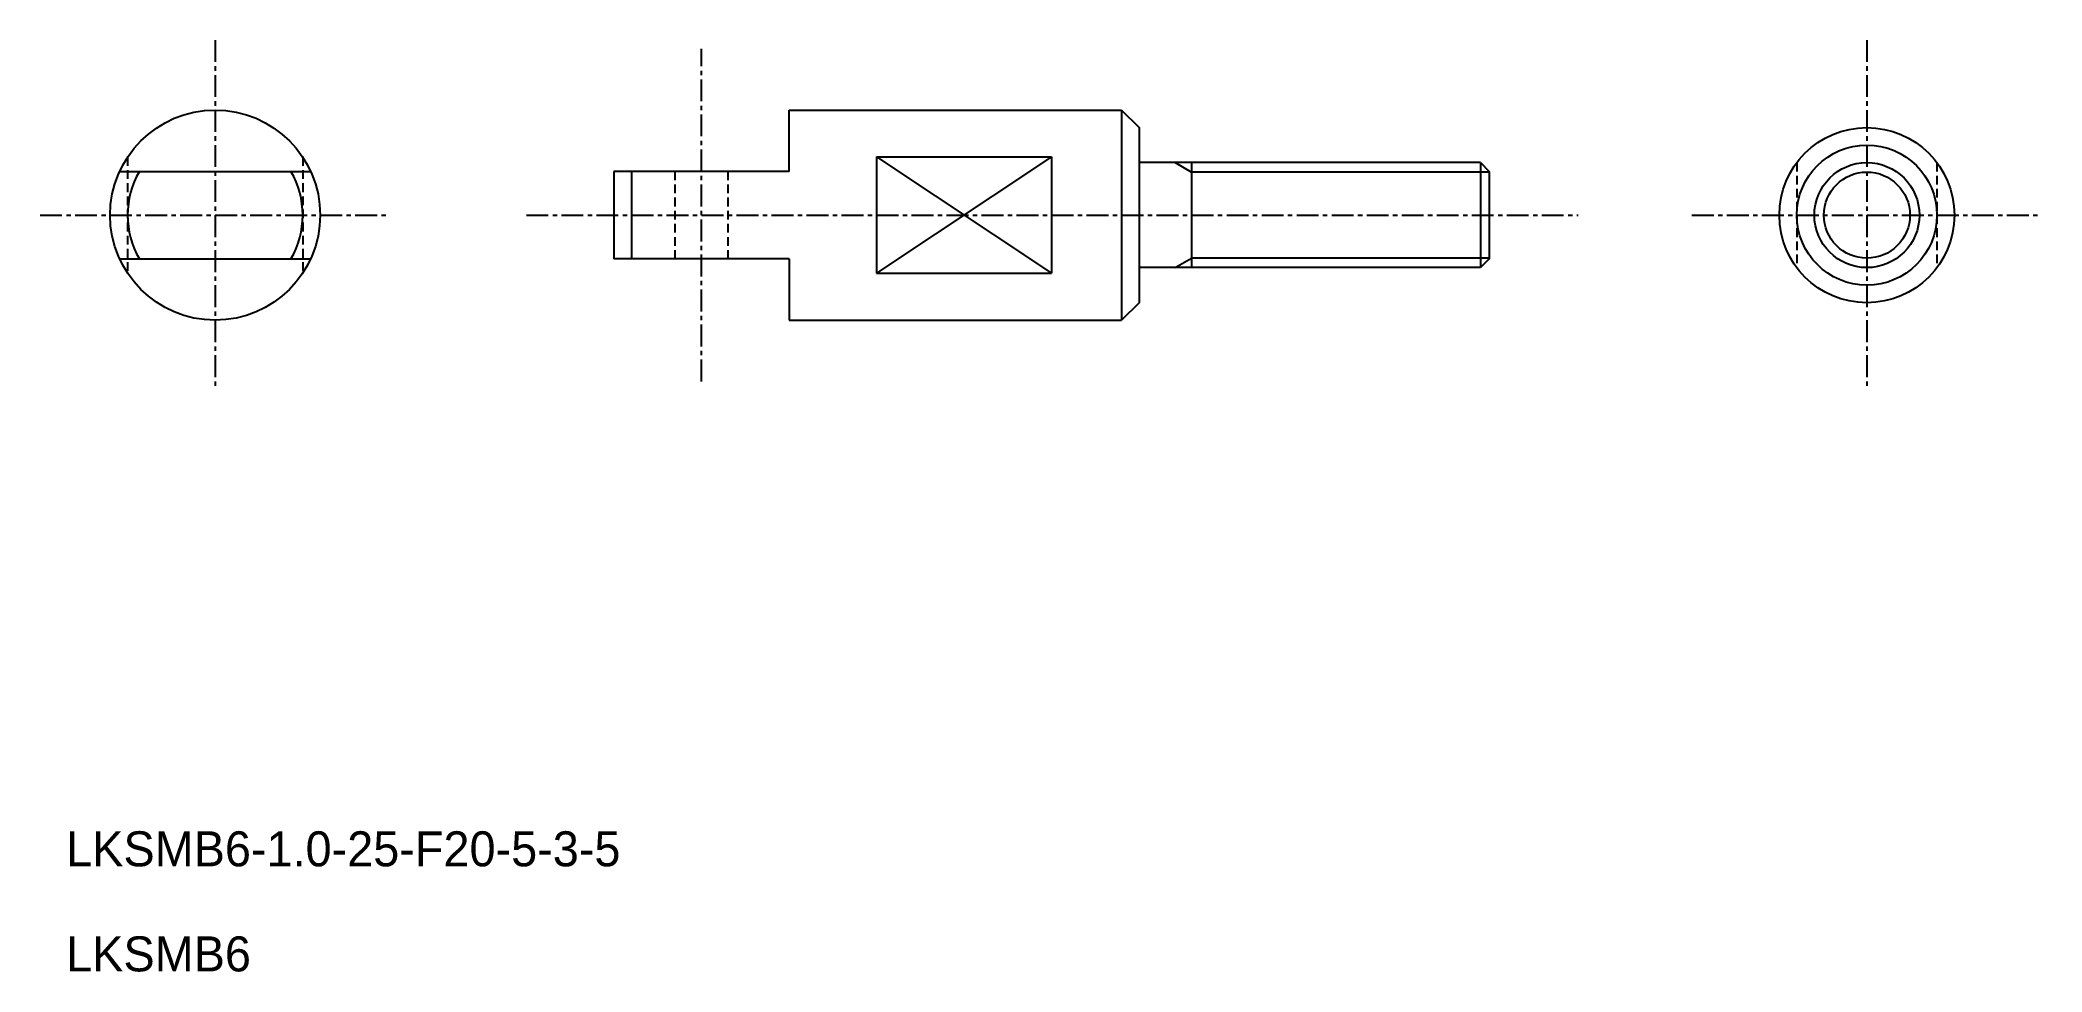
# Model space of a CAD drawing. Extents: x 371 to 486, y -23 to 30.
import ezdxf

# ---------------------------------------------------------------- set-up
doc = ezdxf.new("R2010")
doc.units = 0
doc.linetypes.add('CENTER', pattern=[2, 1.25, -0.25, 0.25, -0.25])
doc.linetypes.add('DASHED', pattern=[0.75, 0.5, -0.25])
doc.layers.get('0').update_dxf_attribs({"linetype": 'CONTINUOUS'})
doc.layers.add('CENTER', color=1, linetype='CENTER')

msp = doc.modelspace()

# ---------------------------------------------------------------- linework, layer by layer
at = {"color": 7, "linetype": 'CONTINUOUS'}
for p, q in [((414.23, 26.44), (433.23, 26.44)), ((414.23, 22.94), (414.23, 26.44)), ((433.23, 26.44), (433.23, 14.44)), ((433.23, 26.44), (434.23, 25.44)), ((434.23, 25.44), (434.23, 15.44)), ((375.99, 22.94), (386.9, 22.94)), ((414.23, 22.94), (404.23, 22.94)), ((404.23, 22.94), (404.23, 17.94)), ((405.23, 22.94), (405.23, 17.94)), ((419.23, 23.76), (429.23, 23.76)), ((419.23, 23.76), (429.23, 17.12)), ((429.23, 23.76), (419.23, 17.12)), ((419.23, 23.76), (419.23, 17.12)), ((429.23, 23.76), (429.23, 17.12)), ((453.73, 23.44), (434.23, 23.44)), ((437.23, 23.44), (437.23, 17.44)), ((453.73, 23.44), (453.73, 17.44)), ((453.73, 23.44), (454.23, 22.94)), ((454.23, 22.94), (454.23, 17.94)), ((375.99, 17.94), (386.9, 17.94)), ((414.23, 17.94), (404.23, 17.94)), ((414.23, 17.94), (414.23, 14.44)), ((453.73, 17.44), (434.23, 17.44)), ((454.23, 17.94), (453.73, 17.44)), ((419.23, 17.12), (429.23, 17.12)), ((434.23, 15.44), (433.23, 14.44)), ((414.23, 14.44), (433.23, 14.44))]:
    msp.add_line(p, q, dxfattribs=at)
at = {"color": 3, "linetype": 'DASHED'}
for p, q in [((376.45, 23.76), (376.45, 17.12)), ((386.45, 23.76), (386.45, 17.12)), ((407.73, 17.94), (407.73, 22.94)), ((410.73, 22.94), (410.73, 17.94)), ((471.8, 23.44), (471.8, 17.44)), ((479.8, 23.44), (479.8, 17.44))]:
    msp.add_line(p, q, dxfattribs=at)
at = {"color": 3, "linetype": 'CONTINUOUS'}
for p, q in [((436.29, 23.44), (437.23, 22.9)), ((454.23, 22.9), (437.23, 22.9)), ((436.29, 17.44), (437.23, 17.98)), ((454.23, 17.98), (437.23, 17.98))]:
    msp.add_line(p, q, dxfattribs=at)
at = {"color": 7, "linetype": 'CONTINUOUS'}
for centre, radius in [((381.45, 20.44), 6), ((475.8, 20.44), 5), ((475.8, 20.44), 4), ((475.8, 20.44), 3)]:
    msp.add_circle(centre, radius, dxfattribs=at)
at = {"color": 3, "linetype": 'CONTINUOUS'}
msp.add_circle((475.8, 20.44), 2.46, dxfattribs=at)
at = {"color": 7, "linetype": 'CONTINUOUS'}
for start, end in [(150, 210), (330, 30)]:
    msp.add_arc((381.45, 20.44), 5, start, end, dxfattribs=at)
at = {"layer": 'CENTER', "color": 1, "linetype": 'CENTER'}
for p, q in [((381.45, 30.44), (381.45, 10.44)), ((409.23, 10.94), (409.23, 29.94)), ((475.8, 30.44), (475.8, 10.44)), ((371.45, 20.44), (391.45, 20.44)), ((399.23, 20.44), (459.3, 20.44)), ((465.8, 20.44), (485.8, 20.44))]:
    msp.add_line(p, q, dxfattribs=at)

# ---------------------------------------------------------------- texts
at = {"color": 7, "linetype": 'CONTINUOUS'}
for s, p in [('LKSMB6-1.0-25-F20-5-3-5', (372.94, -16.75)), ('LKSMB6', (372.94, -22.75))]:
    msp.add_text(s, height=2, dxfattribs=at).set_placement(p)

doc.saveas('drawing.dxf')
